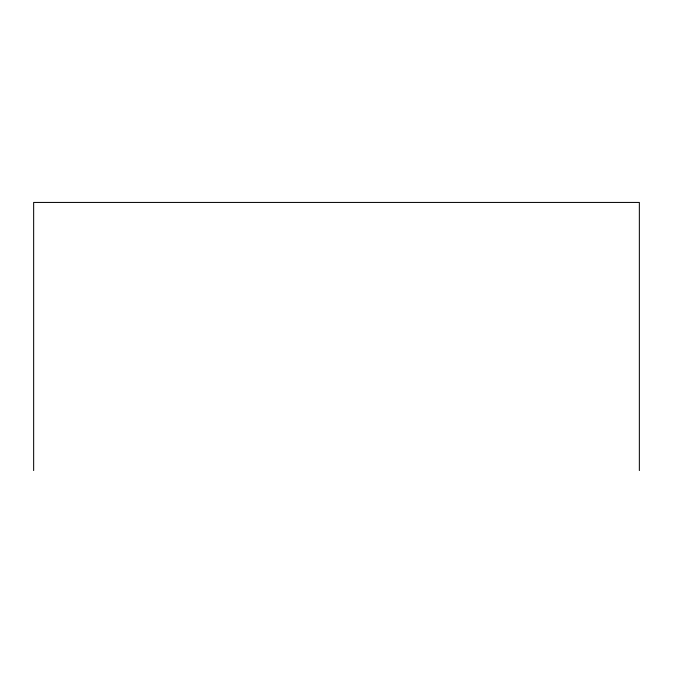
<?xml version="1.0" encoding="UTF-8"?>
<svg xmlns="http://www.w3.org/2000/svg" width="673" height="673" viewBox="0 0 673 673"><rect width="100%" height="100%" fill="white"/><g stroke="black" fill="none" stroke-linecap="round" stroke-linejoin="round"><path stroke-width="1.01" d="M639.35 470.562L639.35 202.438L33.65 202.438L33.65 470.562"/></g></svg>
